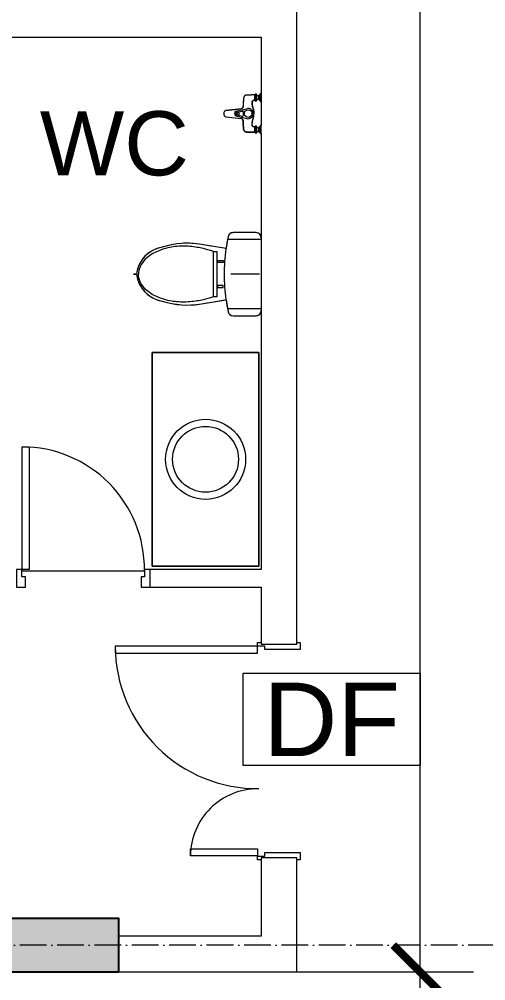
# Model space of a CAD drawing. Header units: millimetres. Extents: x -20144 to 122974, y -38328 to 48263.
# Drawn here: x 28141 to 30763, y 11250 to 16650 of the extents above; entities that cross this region are included whole.
import ezdxf
from ezdxf.enums import TextEntityAlignment as Align

# ---------------------------------------------------------------- set-up
doc = ezdxf.new("R2010")
doc.units = ezdxf.units.MM
doc.linetypes.add('Grid Line', pattern=[4.2, 3, -0.6, 0, -0.6])
for name, color, linetype, lineweight in [('CHU', 181, 'Continuous', 5), ('CUA', 31, 'Continuous', 9), ('DIM', 1, 'Continuous', 5), ('NET-CAT', 3, 'Continuous', 15), ('NET-THAY', 2, 'Continuous', 9), ('THIET-BI', 44, 'Continuous', 5), ('TRUC', 225, 'Continuous', 5), ('X-COT HAM$0$LC.HA', 8, 'Continuous', 9), ('Y-GHI CHU PCCC$0$Z-CT1-GHI CHU TT$0$KI-HIEU', 6, 'Continuous', 13)]:
    doc.layers.add(name, color=color, linetype=linetype, lineweight=lineweight)
doc.styles.add('Arial_3', font='arial_0.ttf', dxfattribs={"height": 400})
doc.styles.add('Arial_4', font='arial_0.ttf', dxfattribs={"height": 360})
doc.styles.add('TA1', font='arial_0.ttf')
doc.styles.add('Y-GHI CHU PCCC$0$Arial', font='arial_0.ttf')
doc.dimstyles.new('D_200_KTx2', dxfattribs={"dimtxt": 400, "dimasz": 300, "dimexe": 300, "dimexo": 300, "dimgap": 160, "dimtad": 1, "dimdec": 0, "dimzin": 9, "dimtxsty": 'TA1', "dimblk": 'ARCHTICK', "dimcen": 1, "dimdle": 300, "dimclrd": 256, "dimclre": 256, "dimclrt": 7, "dimadec": 0, "dimazin": 0, "dimtfac": 1, "dimtdec": 0, "dimtix": 1, "dimtmove": 1, "dimatfit": 3, "dimldrblk": 'ARCHTICK', "dimfxl": 0, "dimtolj": 1, "dimtzin": 0, "dimlwd": -1, "dimlwe": -1, "dimarcsym": 0})
doc.dimstyles.new('Diagonal_-_2mm_Arial_1', dxfattribs={"dimscale": 304.8, "dimtxt": 408.10376, "dimasz": 0.984252, "dimexe": 0.656168, "dimexo": 4.593176, "dimgap": 0.098425, "dimtad": 1, "dimdec": 0, "dimzin": 0, "dimdsep": 46, "dimtxsty": 'Arial_3', "dimblk1": 'OBLIQUE', "dimblk2": 'OBLIQUE', "dimsah": 1, "dimcen": 0.09, "dimdle": 0.656168, "dimazin": 0, "dimtfac": 1, "dimtdec": 4, "dimtix": 1, "dimtmove": 2, "dimatfit": 3, "dimfxl": 0, "dimtvp": 1, "dimtolj": 1, "dimtzin": 0, "dimlwd": 9, "dimlwe": 9, "dimarcsym": 0})

# ---------------------------------------------------------------- blocks, each defined once
blk = doc.blocks.new('ALC1807-ASCENT PLAZA-KET CAU_rvt-1-MẶT BẰNG TẦNG 5 ĐẾN TẦNG 22')
at = {"layer": 'X-COT HAM$0$LC.HA'}
h = blk.add_hatch(color=256, dxfattribs=at)
h.dxf.hatch_style = 1
h.paths.add_polyline_path([(28700.5, 11299.9), (28700.5, 11599.9), (26700.5, 11599.9), (26700.5, 11299.9)])
at = {"ltscale": 1000}
blk.add_lwpolyline([(28700.5, 11299.9), (28700.5, 11599.9), (26700.5, 11599.9), (26700.5, 11299.9)], close=True, dxfattribs=at)
blk = doc.blocks.new('CUA VAO CAN HO - Type 1-1365711-MẶT BẰNG TẦNG 5 ĐẾN TẦNG 22')
at = {"layer": 'CUA', "lineweight": 5}
for p, q in [((-508.5, 97.7), (-508.5, 117.7)), ((-508.5, 117.7), (-468.5, 117.7)), ((-468.5, 117.7), (-468.5, -81.3)), ((671.5, 117.7), (711.5, 117.7)), ((671.5, -81.3), (671.5, 117.7)), ((711.5, 117.7), (711.5, 97.7)), ((-498.5, 97.7), (-508.5, 97.7)), ((-498.5, -102.3), (-498.5, 97.7)), ((701.5, 97.7), (701.5, -102.3)), ((711.5, 97.7), (701.5, 97.7)), ((-508.5, -102.3), (-498.5, -102.3)), ((-508.5, -122.3), (-508.5, -102.3)), ((-488.5, -81.3), (-488.5, -122.3)), ((-468.5, -81.3), (-488.5, -81.3)), ((691.5, -81.3), (671.5, -81.3)), ((691.5, -122.3), (691.5, -81.3)), ((701.5, -102.3), (711.5, -102.3)), ((711.5, -102.3), (711.5, -122.3)), ((-488.5, -122.3), (-508.5, -122.3)), ((711.5, -122.3), (691.5, -122.3))]:
    blk.add_line(p, q, dxfattribs=at)
at = {"layer": 'CUA'}
for p, q in [((-447.5, -122.3), (-487.5, -122.3)), ((-487.5, -122.3), (-487.5, -922.3)), ((-447.5, -922.3), (-447.5, -122.3)), ((650.5, -122.3), (690.5, -122.3)), ((650.5, -499.3), (650.5, -122.3)), ((690.5, -122.3), (690.5, -499.3)), ((690.5, -499.3), (650.5, -499.3)), ((-487.5, -922.3), (-447.5, -922.3))]:
    blk.add_line(p, q, dxfattribs=at)
at = {"layer": 'CUA', "lineweight": 5}
for centre, radius, start, end in [((-487.5, -122.3), 800, 270, 0.5), ((690.5, -122.3), 377, 179.5, 270)]:
    blk.add_arc(centre, radius, start, end, dxfattribs=at)
blk = doc.blocks.new('CUA WC - Type 1-1365096-MẶT BẰNG TẦNG 5 ĐẾN TẦNG 22')
at = {"layer": 'CUA'}
for p, q in [((-242.5, 740.3), (-202.5, 740.3)), ((-242.5, 52.3), (-242.5, 740.3)), ((-202.5, 740.3), (-202.5, 52.3)), ((-202.5, 52.3), (-242.5, 52.3))]:
    blk.add_line(p, q, dxfattribs=at)
at = {"layer": 'CUA', "lineweight": 5}
for p, q in [((-243.5, 52.3), (-273.5, 52.3)), ((-273.5, 52.3), (-273.5, -47.7)), ((-243.5, 11.3), (-243.5, 52.3)), ((-223.5, 11.3), (-243.5, 11.3)), ((-223.5, -47.7), (-223.5, 11.3)), ((446.5, 11.3), (426.5, 11.3)), ((426.5, 11.3), (426.5, -47.7)), ((476.5, 52.3), (446.5, 52.3)), ((446.5, 52.3), (446.5, 11.3)), ((476.5, -47.7), (476.5, 52.3)), ((-273.5, -47.7), (-223.5, -47.7)), ((426.5, -47.7), (476.5, -47.7))]:
    blk.add_line(p, q, dxfattribs=at)
blk.add_arc((-242.5, 52.3), 688, 359.5, 90, dxfattribs=at)
blk = doc.blocks.new('X-LA - X-LA-1384039-MẶT BẰNG TẦNG 5 ĐẾN TẦNG 22')
at = {"layer": 'THIET-BI'}
for p, q in [((600.2, 0), (-600.2, 0)), ((-600.2, 0), (-600.2, -600)), ((-600.2, -600), (-600.2, 0)), ((-600.2, 0), (600.2, 0)), ((600.2, -600), (600.2, 0)), ((600.2, 0), (600.2, -600)), ((-600.2, -600), (600.2, -600)), ((600.2, -600), (-600.2, -600))]:
    blk.add_line(p, q, dxfattribs=at)
for radius in [225, 185]:
    blk.add_circle((0, -300), radius, dxfattribs=at)
blk = doc.blocks.new('X-XI1 - X-XI-V13-MẶT BẰNG TẦNG 5 ĐẾN TẦNG 22')
at = {"layer": 'THIET-BI'}
for p, q in [((194.6, 0), (194.6, -186.1)), ((215, -2.1), (204.3, 0)), ((-230.6, -16.8), (-233.2, -33.2)), ((-233.2, -29), (-233.2, -157.9)), ((-233.2, -29), (-233.2, -157.9)), ((-233.2, -33.2), (-233.2, -45)), ((-233.2, -45), (-233.2, -157.9)), ((-227.9, -12.2), (-230.6, -16.8)), ((-222, -6.1), (-227.9, -12.2)), ((-212.4, -1.2), (-222, -6.1)), ((-204.3, 0), (-212.4, -1.2)), ((-194.6, 0), (-194.6, -185.7)), ((0, -9.4), (0, -169.7)), ((219.3, -4.2), (215, -2.1)), ((224.8, -8.5), (219.3, -4.2)), ((227.7, -12), (224.8, -8.5)), ((231.6, -19.3), (227.7, -12)), ((233.2, -29), (231.6, -19.3)), ((233.2, -157.9), (233.2, -29)), ((233.2, -157.9), (233.2, -29)), ((233.2, -157.9), (233.2, -29)), ((-233.2, -157.9), (-232.9, -162.1)), ((231.9, -166.7), (233.2, -157.9)), ((-232.9, -162.1), (-231, -169.1)), ((-231, -169.1), (-228, -174.5)), ((-228, -174.5), (-224.2, -178.9)), ((-224.2, -178.9), (-216.9, -183.9)), ((-216.9, -183.9), (-209.4, -186.4)), ((-209.4, -186.4), (-202.4, -187.7)), ((-202.4, -187.7), (-192, -189.7)), ((-192, -189.7), (-184.2, -191.1)), ((-184.2, -191.1), (-168, -193.8)), ((-168, -193.8), (-149.9, -196.6)), ((-143.8, -197.5), (-166.7, -335.2)), ((-143.8, -197.5), (-166.7, -335.2)), ((-149.9, -196.6), (-143.8, -197.5)), ((-143.8, -197.5), (-147.8, -221.1)), ((-76.6, -213.5), (-66.1, -213.5)), ((-76.6, -245), (-76.6, -213.5)), ((-66.1, -213.5), (-66.1, -245)), ((64, -213.5), (64, -245)), ((74.4, -213.5), (64, -213.5)), ((74.4, -245), (74.4, -213.5)), ((143.8, -197.5), (212.9, -185.5)), ((166.7, -335.2), (143.8, -197.5)), ((166.7, -335.2), (143.8, -197.5)), ((146.9, -216.1), (143.8, -197.5)), ((212.9, -185.5), (220.8, -181.7)), ((220.8, -181.7), (226.5, -176.5)), ((226.5, -176.5), (231.9, -166.7)), ((-155.3, -266.3), (-157.7, -280.9)), ((-147.8, -221.1), (-155.3, -266.3)), ((-127.7, -249.9), (127.7, -249.9)), ((-127.7, -267.8), (-127.7, -249.9)), ((-8.6, -267.8), (-127.7, -267.8)), ((-66.1, -245), (-76.6, -245)), ((127.7, -267.8), (-8.6, -267.8)), ((64, -245), (74.4, -245)), ((127.7, -249.9), (127.7, -267.8)), ((151.8, -245.3), (146.9, -216.1)), ((157.2, -277.8), (151.8, -245.3)), ((-164.6, -322), (-168.9, -349)), ((-161.5, -303.8), (-164.6, -322)), ((-157.7, -280.9), (-161.5, -303.8)), ((161.7, -304.9), (157.2, -277.8)), ((166.7, -335.2), (161.7, -304.9)), ((-171, -365.1), (-172.5, -383)), ((-168.9, -349), (-171, -365.1)), ((171.6, -371), (166.7, -335.2)), ((173.2, -395.8), (171.6, -371)), ((-172.5, -383), (-173.5, -402.2)), ((-173.5, -402.2), (-173.1, -436.1)), ((172.5, -446.5), (173.5, -426.5)), ((173.5, -426.5), (173.2, -395.8)), ((-173.1, -436.1), (-172.5, -446.5)), ((-172.5, -446.5), (-169.6, -474.8)), ((-169.6, -474.8), (-166.5, -495.3)), ((165.2, -502.3), (172.5, -446.5)), ((-166.5, -495.3), (-161.1, -520.9)), ((-161.1, -520.9), (-151.4, -555.9)), ((155.1, -543.7), (161.7, -518.5)), ((161.7, -518.5), (165.2, -502.3)), ((-151.4, -555.9), (-143.5, -587)), ((-143.5, -587), (-131.8, -612.8)), ((131.6, -613.2), (145.5, -581)), ((145.5, -581), (151.4, -555.9)), ((151.4, -555.9), (155.1, -543.7)), ((-131.8, -612.8), (-121.7, -628.9)), ((-121.7, -628.9), (-100.2, -653.8)), ((100.2, -653.8), (114.1, -638.9)), ((114.1, -638.9), (131.6, -613.2)), ((-100.2, -653.8), (-87.5, -664.8)), ((-87.5, -664.8), (-69.9, -676.9)), ((-69.9, -676.9), (-49.6, -687.2)), ((-49.6, -687.2), (-19.9, -696.9)), ((-19.9, -696.9), (0, -700.2)), ((0, -700.2), (34.6, -692.9)), ((0, -700.2), (0, -702.7)), ((0, -712.5), (0, -700.2)), ((0, -700.3), (0, -710.2)), ((34.6, -692.9), (60.8, -681.9)), ((60.8, -681.9), (86, -665.9)), ((86, -665.9), (100.2, -653.8)), ((0, -702.7), (0, -715.9)), ((0, -710.2), (0, -716.9)), ((0, -717.2), (0, -712.5)), ((0, -716.9), (0, -717.2))]:
    blk.add_line(p, q, dxfattribs=at)
for centre, radius, start, end in [((204.3, -29), 29, 360, 90), ((204.3, -29), 29, 0, 90), ((-204.3, -29), 29, 90, 180), ((-204.3, -29), 29, 90, 180), ((-204.3, -157.9), 29, 180, 259.8599), ((-204.3, -157.9), 29, 180, 259.8599), ((204.3, -157.9), 29, 280.1401, 360), ((204.3, -157.9), 29, 280.1401, 0), ((18.1, 960), 1168.8, 258.7762, 262.0348), ((18.1, 960), 1168.8, 258.7762, 262.0348), ((18.1, 960), 1168.8, 262.1447, 269.1633), ((-16, 957.7), 1166.4, 270.8375, 277.7683), ((-18.1, 960), 1168.8, 277.9652, 281.2238), ((-18.1, 960), 1168.8, 277.9652, 281.2238), ((287.1, -414.4), 460.7, 170.0941, 197.8856), ((287.1, -414.4), 460.7, 170.0941, 197.8856), ((-287.1, -414.4), 460.7, 342.1144, 9.9059), ((-287.1, -414.4), 460.7, 342.1144, 9.9059), ((18.2, -529.6), 171.6, 188.8267, 263.9098), ((18.2, -529.6), 171.6, 188.8267, 263.9098), ((-18.2, -529.6), 171.6, 276.0902, 351.1733), ((-18.2, -529.6), 171.6, 276.0902, 351.1733)]:
    blk.add_arc(centre, radius, start, end, dxfattribs=at)
for points in [[(-127.7, -267.8), (-143.4, -315.6), (-152.2, -364.8), (-160.3, -442.2), (-151, -516.8), (-129.6, -585.3), (-93.5, -652), (-37.5, -689.3), (-2.9, -689.4), (0, -689.4)], [(127.7, -267.8), (143.4, -315.6), (152.2, -364.8), (160.3, -442.2), (151, -516.8), (129.6, -585.3), (93.5, -652), (37.5, -689.3), (2.9, -689.4), (0, -689.4)]]:
    blk.add_open_spline(points, degree=3, knots=[12.724379, 12.724379, 12.724379, 12.724379, 75.096459, 151.912755, 228.70098, 282.501534, 351.034079, 439.49288, 447.51098, 447.51098, 447.51098, 447.51098], dxfattribs=at)
blk = doc.blocks.new('X-SEN - X-SEN-1305592-MẶT BẰNG TẦNG 5 ĐẾN TẦNG 22')
at = {"layer": 'THIET-BI'}
for p, q in [((-67.5, 0), (-112.5, 0)), ((-112.5, 0), (-112.5, -3.8)), ((-112.5, 0), (-67.5, 0)), ((-112.5, -3.8), (-112.5, 0)), ((-67.5, -3.8), (-67.5, 0)), ((-67.5, 0), (-67.5, -3.8)), ((112.5, 0), (67.5, 0)), ((67.5, 0), (67.5, -3.8)), ((67.5, 0), (67.5, -3.8)), ((112.5, 0), (67.5, 0)), ((112.5, -3.8), (112.5, 0)), ((112.5, -3.8), (112.5, 0)), ((-112.5, -3.8), (-99.9, -12.6)), ((-67.5, -3.8), (-112.5, -3.8)), ((-112.5, -3.8), (-99.9, -12.6)), ((-99.9, -25.3), (-107.2, -25.3)), ((-72.8, -25.3), (-107.2, -25.3)), ((-107.2, -34.3), (-105.1, -34.3)), ((-107.2, -34.3), (-72.8, -34.3)), ((-105.1, -34.3), (-105.1, -37.2)), ((-105.1, -34.3), (-105.1, -37.2)), ((-74.9, -34.3), (-105.1, -34.3)), ((-105.1, -37.2), (-74.9, -37.2)), ((-99.9, -12.6), (-99.9, -25.3)), ((-99.9, -12.6), (-80.1, -12.6)), ((-80.1, -12.6), (-99.9, -12.6)), ((-99.9, -12.6), (-99.9, -25.3)), ((-80.1, -12.6), (-67.5, -3.8)), ((-80.1, -12.6), (-67.5, -3.8)), ((-80.1, -25.3), (-80.1, -12.6)), ((-80.1, -25.3), (-80.1, -12.6)), ((-72.8, -25.3), (-80.1, -25.3)), ((-74.9, -37.2), (-74.9, -34.3)), ((-74.9, -34.3), (-72.8, -34.3)), ((-74.9, -37.2), (-74.9, -34.3)), ((67.5, -3.8), (80.1, -12.6)), ((112.5, -3.8), (67.5, -3.8)), ((67.5, -3.8), (80.1, -12.6)), ((80.1, -25.3), (72.8, -25.3)), ((107.2, -25.3), (72.8, -25.3)), ((72.8, -34.3), (74.9, -34.3)), ((72.8, -34.3), (107.2, -34.3)), ((74.9, -34.3), (74.9, -37.2)), ((74.9, -34.3), (74.9, -37.2)), ((105.1, -34.3), (74.9, -34.3)), ((74.9, -37.2), (105.1, -37.2)), ((80.1, -12.6), (80.1, -25.3)), ((99.9, -12.6), (80.1, -12.6)), ((80.1, -12.6), (99.9, -12.6)), ((99.9, -12.6), (80.1, -12.6)), ((80.1, -12.6), (80.1, -25.3)), ((99.9, -12.6), (112.5, -3.8)), ((99.9, -12.6), (112.5, -3.8)), ((99.9, -25.3), (99.9, -12.6)), ((99.9, -25.3), (99.9, -12.6)), ((107.2, -25.3), (99.9, -25.3)), ((105.1, -37.2), (105.1, -34.3)), ((105.1, -34.3), (107.2, -34.3)), ((105.1, -37.2), (105.1, -34.3)), ((-12.9, -141.7), (-27.6, -80.8)), ((-7.7, -139.6), (-13.8, -105.5)), ((7.7, -139.6), (13.8, -105.5)), ((12.9, -141.7), (27.6, -80.8)), ((-27.3, -113.1), (-17.5, -199.2)), ((-17.5, -199.2), (-27.3, -113.1)), ((17.5, -199.2), (27.3, -113.1)), ((17.5, -199.2), (27.3, -113.1))]:
    blk.add_line(p, q, dxfattribs=at)
for centre, radius in [((0, -73.2), 21.5), ((0, -130.1), 7.2)]:
    blk.add_circle(centre, radius, dxfattribs=at)
for centre, radius, start, end in [((-102.9, -29.8), 6.9, 148.0246, 211.9754), ((-102.9, -29.8), 6.9, 148.0246, 211.9754), ((-107.2, -27.1), 1.8, 90, 148.0246), ((-107.2, -27.1), 1.8, 90, 148.0246), ((-107.2, -32.5), 1.8, 211.9754, 270), ((-107.2, -32.5), 1.8, 211.9754, 270), ((-112.5, -29.8), 6.9, 319.2845, 40.7155), ((-94.4, -29.8), 6.9, 139.2845, 220.7155), ((-85.4, -29.8), 6.9, 319.2845, 40.7155), ((-67.5, -29.8), 6.9, 139.2845, 220.7155), ((-72.8, -27.1), 1.8, 31.9754, 90), ((-72.8, -27.1), 1.8, 31.9754, 90), ((-72.8, -32.5), 1.8, 270, 328.0246), ((-72.8, -32.5), 1.8, 270, 328.0246), ((-77.1, -29.8), 6.9, 328.0246, 31.9754), ((-77.1, -29.8), 6.9, 328.0246, 31.9754), ((-0.4, -73.2), 28.3, 89.2517, 195.6693), ((0.4, -73.2), 28.3, 344.3307, 90.7483), ((77.1, -29.8), 6.9, 148.0246, 211.9754), ((77.1, -29.8), 6.9, 148.0246, 211.9754), ((72.8, -27.1), 1.8, 90, 148.0246), ((72.8, -27.1), 1.8, 90, 148.0246), ((72.8, -32.5), 1.8, 211.9754, 270), ((72.8, -32.5), 1.8, 211.9754, 270), ((67.5, -29.8), 6.9, 319.2845, 40.7155), ((85.6, -29.8), 6.9, 139.2845, 220.7155), ((94.6, -29.8), 6.9, 319.2845, 40.7155), ((112.5, -29.8), 6.9, 139.2845, 220.7155), ((107.2, -27.1), 1.8, 31.9754, 90), ((107.2, -27.1), 1.8, 31.9754, 90), ((107.2, -32.5), 1.8, 270, 328.0246), ((107.2, -32.5), 1.8, 270, 328.0246), ((102.9, -29.8), 6.9, 328.0246, 31.9754), ((102.9, -29.8), 6.9, 328.0246, 31.9754), ((-9.4, -104.7), 4.5, 74.0703, 190.1556), ((-0.4, -73.2), 28.3, 254.0703, 270.7483), ((0.4, -73.2), 28.3, 269.2517, 285.9297), ((9.4, -104.7), 4.5, 349.8444, 105.9297), ((0, -134.7), 14.7, 208.4144, 331.5856), ((0, -136.6), 8.24, 201.1294, 338.8706), ((0, -191), 19.3, 205.0481, 334.9519), ((0, -191), 19.3, 205.0481, 334.9519)]:
    blk.add_arc(centre, radius, start, end, dxfattribs=at)
for points, knots in [([(-105.1, -37.2), (-105.1, -39.1), (-104.9, -42.9), (-104.7, -48.5), (-104.5, -54.2), (-104.2, -61.7), (-103.9, -68.4), (-103.8, -73.6), (-103.7, -75.5), (-103.7, -76.7), (-103.6, -77.6), (-103.6, -78.6), (-103.6, -79.8), (-103.6, -81), (-103.5, -81.8), (-103.5, -82.3), (-103.5, -82.6), (-103.4, -83), (-103.4, -83.5), (-103.3, -84.3), (-103.2, -85.5), (-103.1, -86.6), (-102.8, -87.6), (-102.6, -88.2), (-102.3, -88.9), (-101.9, -89.7), (-101.3, -90.8), (-100.6, -91.7), (-100, -92.5), (-99, -93.6), (-97.8, -94.7), (-96.2, -95.8), (-95, -96.6), (-93.7, -97.2), (-92.4, -97.7), (-91.2, -98.1), (-90.3, -98.4), (-89.6, -98.5), (-88.9, -98.7), (-88, -98.8), (-86.8, -99), (-85.6, -99.1), (-84.7, -99.1), (-84, -99.2), (-83.3, -99.3), (-82.3, -99.4), (-81.2, -99.5), (-79.7, -99.6), (-77.9, -99.8), (-75.5, -100), (-72.8, -100.2), (-70, -100.5), (-66.3, -100.8), (-61.6, -101.2), (-56, -101.5), (-51.7, -101.8), (-48.8, -101.9), (-47.3, -101.9), (-46.1, -101.9), (-45.1, -102), (-44.4, -102), (-43.6, -102), (-42.6, -102), (-41.4, -102), (-40.1, -102), (-39.3, -102.1), (-38.8, -102.1), (-38.5, -102.2), (-38.1, -102.2), (-37.6, -102.3), (-36.8, -102.4), (-35.6, -102.6), (-34.3, -103), (-33.2, -103.5), (-32.5, -104), (-31.7, -104.6), (-30.5, -105.7), (-29, -107.6), (-27.9, -110.1), (-27.4, -112), (-27.3, -113.1)], [0, 0, 0, 0, 0.041667, 0.083333, 0.125, 0.166667, 0.25, 0.270833, 0.28125, 0.291667, 0.296875, 0.302083, 0.3125, 0.322917, 0.328125, 0.330729, 0.333333, 0.335938, 0.338542, 0.34375, 0.354167, 0.364583, 0.369792, 0.375, 0.380208, 0.385417, 0.395833, 0.40625, 0.411458, 0.416667, 0.4375, 0.447917, 0.458333, 0.46875, 0.479167, 0.489583, 0.494792, 0.5, 0.505208, 0.510417, 0.520833, 0.53125, 0.536458, 0.541667, 0.546875, 0.552083, 0.5625, 0.572917, 0.583333, 0.604167, 0.625, 0.645833, 0.666667, 0.708333, 0.75, 0.791667, 0.802083, 0.8125, 0.822917, 0.828125, 0.833333, 0.838542, 0.84375, 0.854167, 0.864583, 0.869792, 0.872396, 0.875, 0.877604, 0.880208, 0.885417, 0.895833, 0.90625, 0.916667, 0.921875, 0.927083, 0.9375, 0.958333, 0.979167, 1, 1, 1, 1]), ([(-105.1, -37.2), (-104.5, -52.3), (-103.9, -68.7), (-103.3, -87.5), (-99.6, -93.9), (-92.4, -98.5), (-72.6, -100.1), (-54, -102.2), (-33.9, -102), (-28.7, -107.4), (-27.8, -111), (-27.3, -113.1)], [0, 0, 0, 0, 45.441328, 49.333631, 56.110562, 66.562664, 73.682324, 114.966912, 125.570438, 129.900151, 136.284558, 136.284558, 136.284558, 136.284558]), ([(0, -41), (-2, -40.9), (-5.6, -40.9), (-10.3, -41.2), (-14.4, -41.6), (-18, -42.2), (-21.2, -42.9), (-24.2, -43.7), (-27.1, -44.6), (-30, -45.4), (-32.9, -46.3), (-35.8, -47.2), (-38.8, -47.9), (-41.8, -48.6), (-45.1, -49.2), (-48.4, -49.8), (-51.8, -50.2), (-54.8, -50.5), (-56.9, -50.7), (-58.1, -50.8), (-59, -50.9), (-59.9, -51), (-60.8, -51), (-61.7, -51), (-62.4, -51), (-63, -51), (-63.6, -51), (-64.4, -50.9), (-65.1, -50.8), (-65.7, -50.7), (-66.1, -50.6), (-66.5, -50.5), (-67.1, -50.4), (-68.1, -50.1), (-69.1, -49.6), (-70.1, -49), (-71.1, -48.3), (-72, -47.4), (-72.8, -46.6), (-73.3, -45.8), (-73.8, -45.1), (-74.1, -44.3), (-74.4, -43.5), (-74.6, -42.6), (-74.7, -41.9), (-74.8, -41.3), (-74.8, -40.9), (-74.9, -40.4), (-74.9, -39.8), (-74.9, -38.8), (-74.9, -37.9), (-74.9, -37.2)], [0, 0, 0, 0, 0.041667, 0.083333, 0.125, 0.166667, 0.208333, 0.25, 0.291667, 0.333333, 0.375, 0.416667, 0.458333, 0.5, 0.541667, 0.583333, 0.625, 0.666667, 0.6875, 0.697917, 0.708333, 0.71875, 0.729167, 0.739583, 0.75, 0.755208, 0.760417, 0.770833, 0.78125, 0.786458, 0.791667, 0.796875, 0.802083, 0.8125, 0.833333, 0.84375, 0.854167, 0.875, 0.885417, 0.895833, 0.90625, 0.916667, 0.927083, 0.9375, 0.947917, 0.953125, 0.958333, 0.963542, 0.96875, 0.979167, 1, 1, 1, 1]), ([(-74.9, -37.2), (-74.9, -39.9), (-75, -44.9), (-67.9, -51.6), (-55.3, -50.7), (-39.4, -48.7), (-24.4, -43.4), (-11.8, -40.7), (0, -41)], [0, 0, 0, 0, 8.475038, 15.961674, 29.255673, 47.963091, 70.422589, 93.837243, 93.837243, 93.837243, 93.837243]), ([(74.9, -37.2), (74.9, -37.9), (74.9, -38.8), (74.9, -39.8), (74.9, -40.4), (74.8, -40.9), (74.8, -41.3), (74.7, -41.9), (74.6, -42.6), (74.4, -43.3), (74.3, -43.9), (74.1, -44.4), (73.8, -45.1), (73.3, -45.8), (72.8, -46.6), (72, -47.4), (71.1, -48.3), (70.1, -49), (69.1, -49.6), (68.1, -50.1), (67.1, -50.4), (66.5, -50.5), (66.1, -50.6), (65.7, -50.7), (65.1, -50.8), (64.4, -50.9), (63.5, -51), (62.7, -51), (62.1, -51), (61.5, -51), (60.8, -51), (59.9, -51), (59, -50.9), (58.1, -50.8), (56.9, -50.7), (54.8, -50.5), (51.8, -50.2), (47.2, -49.6), (41.8, -48.7), (36.8, -47.4), (32.9, -46.3), (30, -45.4), (27.1, -44.6), (24.2, -43.7), (21.2, -42.9), (18, -42.2), (14.4, -41.6), (10.3, -41.2), (5.6, -40.9), (2, -40.9), (0, -41)], [0, 0, 0, 0, 0.020833, 0.03125, 0.036458, 0.041667, 0.046875, 0.052083, 0.0625, 0.072917, 0.078125, 0.083333, 0.09375, 0.104167, 0.114583, 0.125, 0.145833, 0.15625, 0.166667, 0.1875, 0.197917, 0.203125, 0.208333, 0.213542, 0.21875, 0.229167, 0.239583, 0.25, 0.255208, 0.260417, 0.270833, 0.28125, 0.291667, 0.302083, 0.3125, 0.333333, 0.375, 0.416667, 0.5, 0.583333, 0.625, 0.666667, 0.708333, 0.75, 0.791667, 0.833333, 0.875, 0.916667, 0.958333, 1, 1, 1, 1]), ([(74.9, -37.2), (74.9, -39.9), (75, -44.9), (67.9, -51.6), (55.3, -50.7), (39.4, -48.7), (24.4, -43.4), (11.8, -40.7), (0, -41)], [0, 0, 0, 0, 8.475038, 15.961674, 29.255673, 47.963091, 70.422589, 93.837243, 93.837243, 93.837243, 93.837243]), ([(27.3, -113.1), (27.4, -112), (27.9, -110.1), (29, -107.6), (30.5, -105.7), (31.7, -104.6), (32.5, -104), (33.2, -103.5), (34.3, -103), (35.6, -102.6), (36.8, -102.4), (37.6, -102.3), (38.1, -102.2), (38.5, -102.2), (38.8, -102.1), (39.3, -102.1), (40.1, -102), (41.4, -102), (42.6, -102), (43.6, -102), (44.4, -102), (45.1, -102), (46.1, -101.9), (47.3, -101.9), (48.8, -101.9), (51.7, -101.8), (57.9, -101.4), (65.3, -100.9), (72.8, -100.2), (76.9, -99.8), (79.7, -99.6), (81.2, -99.5), (82.3, -99.4), (83.3, -99.3), (84, -99.2), (84.7, -99.1), (85.6, -99.1), (86.8, -99), (88, -98.8), (88.9, -98.7), (89.6, -98.5), (90.3, -98.4), (91.2, -98.1), (92.4, -97.7), (93.7, -97.2), (95, -96.6), (96.2, -95.8), (97.8, -94.7), (99.2, -93.4), (100.4, -91.9), (101.3, -90.8), (101.9, -89.7), (102.3, -88.9), (102.6, -88.2), (102.8, -87.6), (103.1, -86.6), (103.2, -85.5), (103.3, -84.3), (103.4, -83.5), (103.4, -83), (103.5, -82.6), (103.5, -82.3), (103.5, -81.8), (103.6, -81), (103.6, -79.8), (103.6, -78.6), (103.6, -77.6), (103.7, -76.7), (103.7, -75.5), (103.8, -73.6), (103.9, -70.3), (104.1, -65.5), (104.5, -54.2), (104.8, -44.8), (105.1, -37.2)], [0, 0, 0, 0, 0.020833, 0.041667, 0.0625, 0.072917, 0.078125, 0.083333, 0.09375, 0.104167, 0.114583, 0.119792, 0.122396, 0.125, 0.127604, 0.130208, 0.135417, 0.145833, 0.15625, 0.161458, 0.166667, 0.171875, 0.177083, 0.1875, 0.197917, 0.208333, 0.25, 0.333333, 0.375, 0.416667, 0.427083, 0.4375, 0.447917, 0.453125, 0.458333, 0.463542, 0.46875, 0.479167, 0.489583, 0.494792, 0.5, 0.505208, 0.510417, 0.520833, 0.53125, 0.541667, 0.552083, 0.5625, 0.583333, 0.59375, 0.604167, 0.614583, 0.619792, 0.625, 0.630208, 0.635417, 0.645833, 0.65625, 0.661458, 0.664062, 0.666667, 0.669271, 0.671875, 0.677083, 0.6875, 0.697917, 0.703125, 0.708333, 0.71875, 0.729167, 0.75, 0.791667, 0.833333, 1, 1, 1, 1]), ([(105.1, -37.2), (104.5, -52.3), (103.9, -68.7), (103.3, -87.5), (99.6, -93.9), (92.4, -98.5), (72.6, -100.1), (54, -102.2), (33.9, -102), (28.7, -107.4), (27.8, -111), (27.3, -113.1)], [0, 0, 0, 0, 45.441328, 49.333631, 56.110562, 66.562664, 73.682324, 114.966912, 125.570438, 129.900151, 136.284558, 136.284558, 136.284558, 136.284558])]:
    blk.add_open_spline(points, degree=3, knots=knots, dxfattribs=at)
blk = doc.blocks.new('_Oblique')
at = {"color": 0, "linetype": 'ByBlock', "lineweight": -2}
blk.add_line((-0.5, -0.5), (0.5, 0.5), dxfattribs=at)
blk = doc.blocks.new('DIMBLOCK64-MẶT BẰNG TẦNG 5 ĐẾN TẦNG 22')
at = {"layer": 'Defpoints', "color": 0, "transparency": 16777216}
for p in [(31200.5, 12277.6), (29700.5, 12222.7), (31200.5, 10473.8)]:
    blk.add_point(p, dxfattribs=at)
at = {"layer": 'DIM', "color": 0, "lineweight": 9, "transparency": 16777216}
for p, q in [((31200.5, 10877.6), (31200.5, 10273.8)), ((29700.5, 10822.7), (29700.5, 10273.8)), ((29700.5, 10473.8), (29400.5, 10473.8)), ((29700.5, 10473.8), (31200.5, 10473.8)), ((31200.5, 10473.8), (31500.5, 10473.8))]:
    blk.add_line(p, q, dxfattribs=at)
at = {"layer": 'DIM', "color": 0, "lineweight": 9, "transparency": 16777216, "xscale": 300, "yscale": 300, "zscale": 300}
blk.add_blockref('_Oblique', (29700.5, 10473.8), dxfattribs=at)
at = {"layer": 'DIM', "color": 0, "lineweight": 9, "transparency": 16777216, "xscale": 300, "yscale": 300, "zscale": 300, "rotation": 180}
blk.add_blockref('_Oblique', (31200.5, 10473.8), dxfattribs=at)
at = {"layer": 'DIM', "color": 0, "lineweight": 9, "transparency": 16777216, "insert": (30370.7, 11023.1), "char_height": 400, "attachment_point": 1, "line_spacing_factor": 0.941778, "style": 'Arial_3'}
blk.add_mtext('\\A1;1500', dxfattribs=at)
blk = doc.blocks.new('_ArchTick')
at = {"color": 0, "const_width": 0.15}
blk.add_lwpolyline([(-0.5, -0.5), (0.5, 0.5)], dxfattribs=at)
blk = doc.blocks.new('*D727')
at = {"layer": 'Defpoints', "color": 0, "transparency": 16777216}
for p in [(29200.5, 11299.9), (30393.9, 11299.9), (29202.9, 9799.9)]:
    blk.add_point(p, dxfattribs=at)
at = {"layer": 'DIM', "transparency": 16777216}
for p, q in [((30393.9, 9499.9), (30393.9, 11599.9)), ((29500.5, 11299.9), (30693.9, 11299.9)), ((29502.9, 9799.9), (30693.9, 9799.9))]:
    blk.add_line(p, q, dxfattribs=at)
at = {"layer": 'DIM', "transparency": 16777216, "xscale": 300, "yscale": 300, "zscale": 300}
for p, rotation in [((30393.9, 11299.9), 90), ((30393.9, 9799.9), 270)]:
    blk.add_blockref('_ArchTick', p, dxfattribs=dict(at, rotation=rotation))
at = {"layer": 'DIM', "color": 7, "transparency": 16777216, "insert": (30029.7, 10549.9), "char_height": 400, "attachment_point": 5, "rotation": 90, "style": 'TA1'}
blk.add_mtext('\\A1;1500', dxfattribs=at)
blk = doc.blocks.new('*D728')
at = {"layer": 'Defpoints', "color": 0, "transparency": 16777216}
for p in [(29070.9, 31299.9), (30393.9, 31299.9), (29200.5, 11299.9)]:
    blk.add_point(p, dxfattribs=at)
at = {"layer": 'DIM', "transparency": 16777216}
for p, q in [((30393.9, 10999.9), (30393.9, 31599.9)), ((29370.9, 31299.9), (30693.9, 31299.9)), ((29500.5, 11299.9), (30693.9, 11299.9))]:
    blk.add_line(p, q, dxfattribs=at)
at = {"layer": 'DIM', "transparency": 16777216, "xscale": 300, "yscale": 300, "zscale": 300}
for p, rotation in [((30393.9, 31299.9), 90), ((30393.9, 11299.9), 270)]:
    blk.add_blockref('_ArchTick', p, dxfattribs=dict(at, rotation=rotation))
at = {"layer": 'DIM', "color": 7, "transparency": 16777216, "insert": (30029.7, 22121.8), "char_height": 400, "attachment_point": 5, "rotation": 90, "style": 'TA1'}
blk.add_mtext('\\A1;20000', dxfattribs=at)
blk = doc.blocks.new('Y-GHI CHU PCCC$0$A$C67775D76')
at = {"color": 8, "ltscale": 30}
blk.add_lwpolyline([(-266.7, -137.5), (266.7, -137.5), (266.7, 137.5), (-266.7, 137.5)], close=True, dxfattribs=at)
at = {"color": 8, "style": 'Y-GHI CHU PCCC$0$Arial'}
blk.add_text('DF', height=220, dxfattribs=at).set_placement((0, 0), align=Align.MIDDLE_CENTER)

msp = doc.modelspace()

# ---------------------------------------------------------------- linework, layer by layer
at = {"layer": 'NET-CAT'}
for p, q in [((29700.5, 13139.9), (29700.5, 18224.5)), ((28050.5, 16549.9), (29500.5, 16549.9)), ((29500.5, 16549.9), (29500.5, 16232.5)), ((29500.5, 16187.5), (29500.5, 16052.4)), ((29500.5, 16007.5), (29500.5, 13559.9)), ((29500.5, 13559.9), (28875.5, 13559.9)), ((28875.5, 13559.9), (28875.5, 13459.9)), ((28875.5, 13459.9), (29500.5, 13459.9)), ((29500.5, 13459.9), (29500.5, 13139.9)), ((29500.5, 13139.9), (29700.5, 13139.9)), ((29500.5, 11939.9), (29500.5, 11499.9)), ((29700.5, 11939.9), (29500.5, 11939.9)), ((29700.5, 11299.9), (29700.5, 11939.9)), ((29500.5, 11499.9), (28700.5, 11499.9)), ((28700.5, 11299.9), (29700.5, 11299.9))]:
    msp.add_line(p, q, dxfattribs=at)
at = {"layer": 'NET-THAY'}
msp.add_line((28845.5, 13549.9), (28155.5, 13549.9), dxfattribs=at)
at = {"layer": 'TRUC', "linetype": 'Grid Line', "ltscale": 50}
msp.add_line((43000.5, 11449.9), (-12092.4, 11449.9), dxfattribs=at)

# ---------------------------------------------------------------- block references
at = {"lineweight": 5}
msp.add_blockref('ALC1807-ASCENT PLAZA-KET CAU_rvt-1-MẶT BẰNG TẦNG 5 ĐẾN TẦNG 22', (0, 0), dxfattribs=at)
at = {"layer": 'CUA'}
msp.add_blockref('CUA WC - Type 1-1365096-MẶT BẰNG TẦNG 5 ĐẾN TẦNG 22', (28399.1, 13507.7), dxfattribs=at)
at = {"layer": 'CUA', "rotation": 269.9999999999999}
msp.add_blockref('CUA VAO CAN HO - Type 1-1365711-MẶT BẰNG TẦNG 5 ĐẾN TẦNG 22', (29602.8, 12641.4), dxfattribs=at)
at = {"layer": 'THIET-BI'}
for name, p, rotation in [('X-SEN - X-SEN-1305592-MẶT BẰNG TẦNG 5 ĐẾN TẦNG 22', (29500.5, 16120), 269.9999999999997), ('X-XI1 - X-XI-V13-MẶT BẰNG TẦNG 5 ĐẾN TẦNG 22', (29500.5, 15218.3), 269.9999999999998), ('X-LA - X-LA-1384039-MẶT BẰNG TẦNG 5 ĐẾN TẦNG 22', (29487.9, 14178.5), 269.9999999999997)]:
    msp.add_blockref(name, p, dxfattribs=dict(at, rotation=rotation))
at = {"layer": 'Y-GHI CHU PCCC$0$Z-CT1-GHI CHU TT$0$KI-HIEU', "color": 8, "xscale": 1.875, "yscale": 1.875, "zscale": 1.875}
msp.add_blockref('Y-GHI CHU PCCC$0$A$C67775D76', (29896.6, 12717.7), dxfattribs=at)

# ---------------------------------------------------------------- texts
at = {"layer": 'CHU', "color": 7, "insert": (29093.9, 16132.9), "char_height": 360, "width": 868.6, "attachment_point": 3, "line_spacing_factor": 0.936439, "style": 'Arial_4'}
msp.add_mtext('\\pt2540.0016,5079.9996,7620.0012,10159.9992,12700.0008,15239.9988,17780.0004,20319.9984,22860,25400.0016,27939.9996,30480.0012,33019.9992,35560.0008,38099.9988,40640.0004,43179.9984,45720,48260.0016,50799.9996,53340.0012,55879.9992,58420.0008,60959.9988,63500.0004,66039.9984,68580,71120.0016,73659.9996,76200.0012,78739.9992,81280.0008;WC', dxfattribs=at)

# ---------------------------------------------------------------- dimensions: what is measured, and where the dimension line sits
at = {"layer": 'DIM'}
dim = msp.add_linear_dim(base=(30393.9, 31299.9), p1=(29200.5, 11299.9), p2=(29070.9, 31299.9), angle=90, dimstyle='D_200_KTx2', dxfattribs=at)
dim.commit()
dim.dimension.update_dxf_attribs({"geometry": '*D728', "text_midpoint": (30393.9, 22121.8), "dimtype": 160})
at = {"layer": 'DIM', "lineweight": 9}
dim = msp.add_linear_dim(base=(31200.5, 10473.8), p1=(29700.5, 12222.7), p2=(31200.5, 12277.6), dimstyle='Diagonal_-_2mm_Arial_1', override={"dimpost": '<>', "dimfxl": 1529.705531}, dxfattribs=at)
dim.commit()
dim.dimension.update_dxf_attribs({"geometry": 'DIMBLOCK64-MẶT BẰNG TẦNG 5 ĐẾN TẦNG 22', "text_midpoint": (30948.5, 10756.4), "dimtype": 160})
at = {"layer": 'DIM'}
dim = msp.add_linear_dim(base=(30393.9, 11299.9), p1=(29202.9, 9799.9), p2=(29200.5, 11299.9), angle=90, dimstyle='D_200_KTx2', dxfattribs=at)
dim.commit()
dim.dimension.update_dxf_attribs({"geometry": '*D727', "text_midpoint": (30029.7, 10549.9)})

doc.saveas('drawing.dxf')
